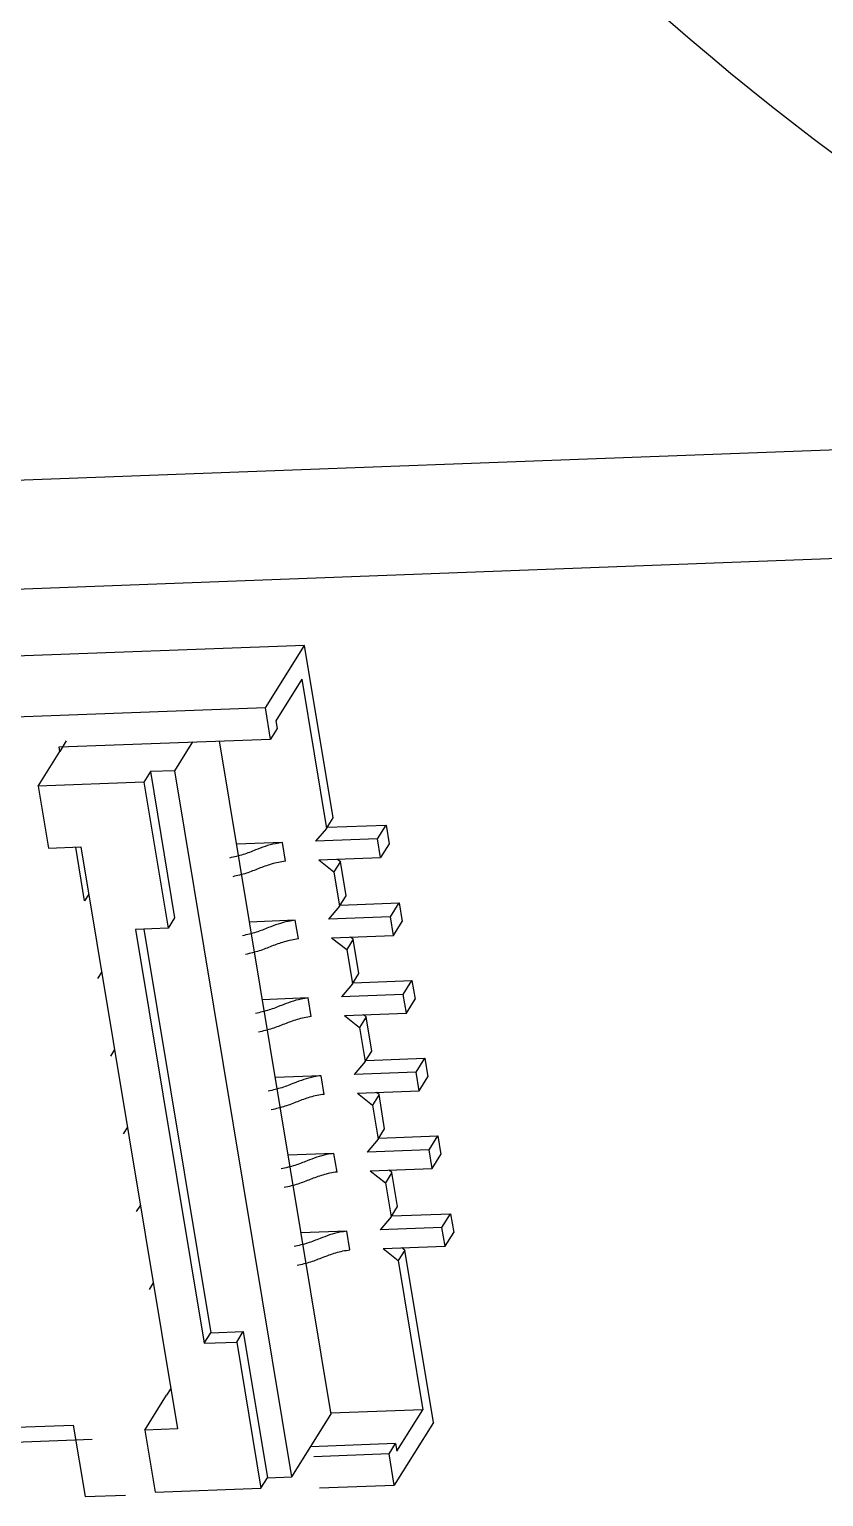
# Model space of a CAD drawing. Header units: millimetres. Extents: x -294 to 2792, y 5 to 1659.
# Drawn here: x 713.636 to 714.568, y 559.304 to 561.027 of the extents above; entities that cross this region are included whole.
import ezdxf

# ---------------------------------------------------------------- set-up
doc = ezdxf.new("R2010")
doc.units = ezdxf.units.MM
doc.layers.get('0').update_dxf_attribs({"lineweight": 18})

msp = doc.modelspace()

# ---------------------------------------------------------------- linework, layer by layer
at = {"color": 7, "linetype": 'Continuous', "lineweight": 25}
for p, q in [((715.3323, 560.561), (713.427, 560.4896)), ((713.3454, 560.3592), (715.2507, 560.4306)), ((713.9587, 560.3033), (713.5957, 560.2897)), ((713.9128, 560.2299), (713.9587, 560.3033)), ((713.9922, 560.1007), (713.9587, 560.3033)), ((713.9556, 560.2637), (713.925, 560.2148)), ((713.9556, 560.2637), (713.9846, 560.0884)), ((713.9128, 560.2299), (713.5499, 560.2163)), ((713.9188, 560.1934), (713.9128, 560.2299)), ((713.925, 560.2148), (713.9265, 560.2056)), ((713.6705, 560.1841), (713.9188, 560.1934)), ((713.679, 560.1911), (713.6714, 560.1789)), ((713.8063, 560.1561), (713.8275, 560.19)), ((713.8586, 560.1912), (713.9896, 559.4003)), ((713.9265, 560.2056), (713.9188, 560.1934)), ((713.6459, 560.1382), (713.6714, 560.1789)), ((713.6714, 560.1789), (713.6705, 560.1841)), ((713.7777, 560.1551), (713.77, 560.1428)), ((713.8063, 560.1561), (713.7777, 560.1551)), ((713.7777, 560.1551), (713.8061, 559.9835)), ((713.9438, 559.327), (713.8063, 560.1561)), ((713.77, 560.1428), (713.6459, 560.1382)), ((713.6459, 560.1382), (713.658, 560.0652)), ((713.77, 560.1428), (713.7985, 559.9713)), ((713.9846, 560.0884), (713.9717, 560.0733)), ((713.9846, 560.0884), (713.9922, 560.1007)), ((713.9854, 560.0897), (714.0545, 560.0923)), ((714.0443, 560.076), (714.0545, 560.0923)), ((714.0545, 560.0923), (714.0581, 560.0704)), ((713.9327, 560.0718), (713.8787, 560.0698)), ((713.9363, 560.0499), (713.9327, 560.0718)), ((714.0443, 560.076), (713.9717, 560.0733)), ((714.0479, 560.0541), (714.0443, 560.076)), ((714.0581, 560.0704), (714.0479, 560.0541)), ((713.658, 560.0652), (713.6962, 560.0666)), ((713.7005, 560.0034), (713.69, 560.0664)), ((713.6962, 560.0666), (713.8094, 559.3835)), ((713.9754, 560.0514), (714.0479, 560.0541)), ((713.9754, 560.0514), (713.9931, 560.0373)), ((713.9974, 560.0522), (714.0007, 560.0496)), ((714.0007, 560.0496), (713.9931, 560.0373)), ((713.9931, 560.0373), (713.9997, 559.9972)), ((714.0074, 560.0094), (714.0007, 560.0496)), ((713.7054, 560.0113), (713.7005, 560.0034)), ((713.9997, 559.9972), (714.0074, 560.0094)), ((714.0005, 559.9984), (714.0696, 560.001)), ((714.0594, 559.9847), (714.0696, 560.001)), ((714.0696, 560.001), (714.0733, 559.9791)), ((713.8061, 559.9835), (713.7985, 559.9713)), ((713.9997, 559.9972), (713.9869, 559.982)), ((714.0594, 559.9847), (713.9869, 559.982)), ((714.0631, 559.9628), (714.0594, 559.9847)), ((713.7985, 559.9713), (713.7603, 559.9698)), ((713.7603, 559.9698), (713.8408, 559.4838)), ((713.7699, 559.9702), (713.8485, 559.496)), ((713.9478, 559.9805), (713.8938, 559.9785)), ((713.9515, 559.9586), (713.9478, 559.9805)), ((714.0631, 559.9628), (714.0733, 559.9791)), ((713.9905, 559.9601), (714.0631, 559.9628)), ((713.9905, 559.9601), (714.0082, 559.9461)), ((714.0158, 559.9583), (714.0082, 559.9461)), ((714.0158, 559.9583), (714.0125, 559.9609)), ((714.0225, 559.9181), (714.0158, 559.9583)), ((714.0082, 559.9461), (714.0148, 559.9059)), ((713.7205, 559.92), (713.7156, 559.9122)), ((714.0148, 559.9059), (714.0225, 559.9181)), ((714.0148, 559.9059), (714.002, 559.8908)), ((714.0156, 559.9072), (714.0848, 559.9098)), ((714.0746, 559.8935), (714.0848, 559.9098)), ((714.0848, 559.9098), (714.0884, 559.8879)), ((713.963, 559.8893), (713.9089, 559.8873)), ((713.9666, 559.8674), (713.963, 559.8893)), ((714.0746, 559.8935), (714.002, 559.8908)), ((714.0782, 559.8716), (714.0746, 559.8935)), ((714.0782, 559.8716), (714.0884, 559.8879)), ((714.0056, 559.8689), (714.0782, 559.8716)), ((714.0056, 559.8689), (714.0233, 559.8548)), ((714.031, 559.867), (714.0233, 559.8548)), ((714.031, 559.867), (714.0276, 559.8697)), ((714.0376, 559.8269), (714.031, 559.867)), ((714.0233, 559.8548), (714.03, 559.8147)), ((713.7356, 559.8288), (713.7307, 559.8209)), ((714.03, 559.8147), (714.0171, 559.7995)), ((714.03, 559.8147), (714.0376, 559.8269)), ((714.0307, 559.8159), (714.0999, 559.8185)), ((714.0897, 559.8022), (714.0999, 559.8185)), ((714.0999, 559.8185), (714.1035, 559.7966)), ((713.9781, 559.798), (713.9241, 559.796)), ((713.9817, 559.7761), (713.9781, 559.798)), ((714.0897, 559.8022), (714.0171, 559.7995)), ((714.0933, 559.7803), (714.0897, 559.8022)), ((714.0933, 559.7803), (714.1035, 559.7966)), ((714.0207, 559.7776), (714.0933, 559.7803)), ((714.0207, 559.7776), (714.0384, 559.7636)), ((714.0461, 559.7758), (714.0384, 559.7636)), ((714.0461, 559.7758), (714.0428, 559.7784)), ((714.0527, 559.7356), (714.0461, 559.7758)), ((714.0384, 559.7636), (714.0451, 559.7234)), ((713.7507, 559.7375), (713.7458, 559.7297)), ((714.0451, 559.7234), (714.0527, 559.7356)), ((714.0459, 559.7247), (714.115, 559.7273)), ((714.1048, 559.711), (714.115, 559.7273)), ((714.115, 559.7273), (714.1186, 559.7054)), ((713.9932, 559.7068), (713.9392, 559.7048)), ((713.9968, 559.6849), (713.9932, 559.7068)), ((714.0451, 559.7234), (714.0322, 559.7082)), ((714.1048, 559.711), (714.0322, 559.7082)), ((714.1084, 559.6891), (714.1048, 559.711)), ((714.1084, 559.6891), (714.1186, 559.7054)), ((714.0359, 559.6863), (714.1084, 559.6891)), ((714.0359, 559.6863), (714.0536, 559.6723)), ((714.0612, 559.6845), (714.0536, 559.6723)), ((714.0536, 559.6723), (714.0602, 559.6322)), ((714.0612, 559.6845), (714.0579, 559.6872)), ((714.0679, 559.6444), (714.0612, 559.6845)), ((713.7659, 559.6462), (713.761, 559.6384)), ((714.0602, 559.6322), (714.0679, 559.6444)), ((714.0602, 559.6322), (714.0473, 559.617)), ((714.061, 559.6334), (714.1301, 559.636)), ((714.1199, 559.6197), (714.1301, 559.636)), ((714.1301, 559.636), (714.1338, 559.6141)), ((714.0083, 559.6155), (713.9543, 559.6135)), ((714.012, 559.5936), (714.0083, 559.6155)), ((714.1199, 559.6197), (714.0473, 559.617)), ((714.1236, 559.5978), (714.1199, 559.6197)), ((714.1236, 559.5978), (714.1338, 559.6141)), ((714.051, 559.5951), (714.1236, 559.5978)), ((714.051, 559.5951), (714.0687, 559.5811)), ((714.0763, 559.5933), (714.0687, 559.5811)), ((714.0763, 559.5933), (714.073, 559.5959)), ((714.1099, 559.3907), (714.0763, 559.5933)), ((714.0687, 559.5811), (714.0977, 559.4058)), ((713.781, 559.555), (713.7761, 559.5471)), ((713.8408, 559.4838), (713.8485, 559.496)), ((713.8408, 559.4838), (713.879, 559.4852)), ((713.8485, 559.496), (713.8867, 559.4975)), ((713.879, 559.4852), (713.8867, 559.4975)), ((713.879, 559.4852), (713.9075, 559.3137)), ((713.8867, 559.4975), (713.9151, 559.3259)), ((713.7712, 559.382), (713.7967, 559.4228)), ((713.8016, 559.4306), (713.7967, 559.4228)), ((713.9438, 559.327), (713.9896, 559.4003)), ((714.0977, 559.4058), (713.9894, 559.4018)), ((714.0671, 559.357), (714.0977, 559.4058)), ((713.4962, 559.3806), (713.6872, 559.3877)), ((713.6872, 559.3877), (713.7011, 559.3038)), ((713.8094, 559.3835), (713.7712, 559.382)), ((713.7712, 559.382), (713.7833, 559.309)), ((714.1099, 559.3907), (714.064, 559.3174)), ((713.5183, 559.3639), (713.7093, 559.3711)), ((714.0656, 559.3661), (713.9659, 559.3623)), ((714.058, 559.3539), (714.0656, 559.3661)), ((714.0656, 559.3661), (714.0671, 559.357)), ((714.058, 559.3539), (713.9696, 559.3506)), ((714.064, 559.3174), (714.058, 559.3539)), ((713.7833, 559.309), (713.9075, 559.3137)), ((713.9075, 559.3137), (713.9151, 559.3259)), ((713.9151, 559.3259), (713.9438, 559.327)), ((713.9763, 559.3141), (714.064, 559.3174)), ((713.7011, 559.3038), (713.7485, 559.3055))]:
    msp.add_line(p, q, dxfattribs=at)
for centre in [(716.7491, 563.84), (716.5452, 563.5141)]:
    msp.add_arc(centre, 3.2861, 204.7223, 239.2413, dxfattribs=at)
for points, knots in [([(713.9327, 560.0718), (713.9299, 560.0714), (713.9186, 560.0698), (713.9034, 560.0641), (713.8872, 560.0574), (713.8762, 560.0549), (713.8706, 560.0536)], [0, 0, 0, 0, 0.00795214, 0.03246164, 0.04878634, 0.0650007, 0.0650007, 0.0650007, 0.0650007]), ([(713.9363, 560.0499), (713.9335, 560.0495), (713.9278, 560.0487), (713.9169, 560.0458), (713.9048, 560.0413), (713.8908, 560.0355), (713.8798, 560.0329), (713.8743, 560.0317)], [0, 0, 0, 0, 0.00800343, 0.01638236, 0.03249789, 0.04877116, 0.06493446, 0.06493446, 0.06493446, 0.06493446]), ([(713.9478, 559.9805), (713.9451, 559.9801), (713.9338, 559.9785), (713.9185, 559.9729), (713.9023, 559.9662), (713.8913, 559.9636), (713.8858, 559.9623)], [0, 0, 0, 0, 0.00795214, 0.03246164, 0.04878634, 0.0650007, 0.0650007, 0.0650007, 0.0650007]), ([(713.9515, 559.9586), (713.9487, 559.9583), (713.943, 559.9574), (713.9321, 559.9546), (713.9199, 559.9501), (713.906, 559.9443), (713.8949, 559.9417), (713.8894, 559.9404)], [0, 0, 0, 0, 0.00800343, 0.01638236, 0.03249789, 0.04877116, 0.06493446, 0.06493446, 0.06493446, 0.06493446]), ([(713.963, 559.8893), (713.9602, 559.8889), (713.9489, 559.8873), (713.9337, 559.8816), (713.9175, 559.8749), (713.9064, 559.8723), (713.9009, 559.8711)], [0, 0, 0, 0, 0.00795214, 0.03246164, 0.04878634, 0.0650007, 0.0650007, 0.0650007, 0.0650007]), ([(713.9666, 559.8674), (713.9638, 559.867), (713.9581, 559.8662), (713.9472, 559.8633), (713.935, 559.8588), (713.9211, 559.853), (713.91, 559.8504), (713.9045, 559.8492)], [0, 0, 0, 0, 0.00800343, 0.01638236, 0.03249789, 0.04877116, 0.06493446, 0.06493446, 0.06493446, 0.06493446]), ([(713.9781, 559.798), (713.9753, 559.7976), (713.964, 559.796), (713.9488, 559.7904), (713.9326, 559.7837), (713.9215, 559.7811), (713.916, 559.7798)], [0, 0, 0, 0, 0.00795214, 0.03246164, 0.04878634, 0.0650007, 0.0650007, 0.0650007, 0.0650007]), ([(713.9817, 559.7761), (713.9789, 559.7757), (713.9732, 559.7749), (713.9623, 559.7721), (713.9501, 559.7675), (713.9362, 559.7618), (713.9251, 559.7592), (713.9196, 559.7579)], [0, 0, 0, 0, 0.00800343, 0.01638236, 0.03249789, 0.04877116, 0.06493446, 0.06493446, 0.06493446, 0.06493446]), ([(713.9932, 559.7068), (713.9904, 559.7064), (713.9791, 559.7047), (713.9639, 559.6991), (713.9477, 559.6924), (713.9366, 559.6898), (713.9311, 559.6885)], [0, 0, 0, 0, 0.00795214, 0.03246164, 0.04878634, 0.0650007, 0.0650007, 0.0650007, 0.0650007]), ([(713.9968, 559.6849), (713.994, 559.6845), (713.9883, 559.6837), (713.9774, 559.6808), (713.9652, 559.6763), (713.9513, 559.6705), (713.9403, 559.6679), (713.9348, 559.6666)], [0, 0, 0, 0, 0.00800343, 0.01638236, 0.03249789, 0.04877116, 0.06493446, 0.06493446, 0.06493446, 0.06493446]), ([(714.0083, 559.6155), (714.0056, 559.6151), (713.9943, 559.6135), (713.979, 559.6079), (713.9628, 559.6012), (713.9518, 559.5986), (713.9463, 559.5973)], [0, 0, 0, 0, 0.00795214, 0.03246164, 0.04878634, 0.0650007, 0.0650007, 0.0650007, 0.0650007]), ([(713.9499, 559.5754), (713.9554, 559.5767), (713.9665, 559.5792), (713.9804, 559.585), (713.9926, 559.5895), (714.0035, 559.5924), (714.0092, 559.5932), (714.012, 559.5936)], [0, 0, 0, 0, 0.01616329, 0.03243657, 0.0485521, 0.05693102, 0.06493446, 0.06493446, 0.06493446, 0.06493446])]:
    msp.add_open_spline(points, degree=3, knots=knots, dxfattribs=at)

doc.saveas('drawing.dxf')
